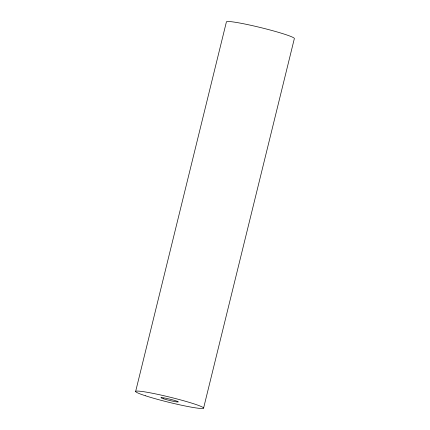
<?xml version="1.0" encoding="UTF-8"?>
<svg xmlns="http://www.w3.org/2000/svg" width="430" height="430" viewBox="0 0 430 430"><rect width="100%" height="100%" fill="white"/><g stroke="black" fill="none" stroke-linecap="round" stroke-linejoin="round"><path stroke-width="0.64" d="M135.638 391.461L226.411 21.892A34.98 2.623 13.8 0 1 260.714 27.595A34.98 2.623 13.8 0 1 294.362 38.539L203.589 408.108M145.356 395.75A34.98 2.623 13.8 0 0 202.347 408.5A34.98 2.623 13.8 0 0 161.137 395.1A34.98 2.623 13.8 0 0 145.356 395.75M163.438 398.755A8.906 0.666 13.8 0 0 177.945 402.002A8.906 0.666 13.8 0 0 167.453 398.588A8.906 0.666 13.8 0 0 163.438 398.755"/></g></svg>
